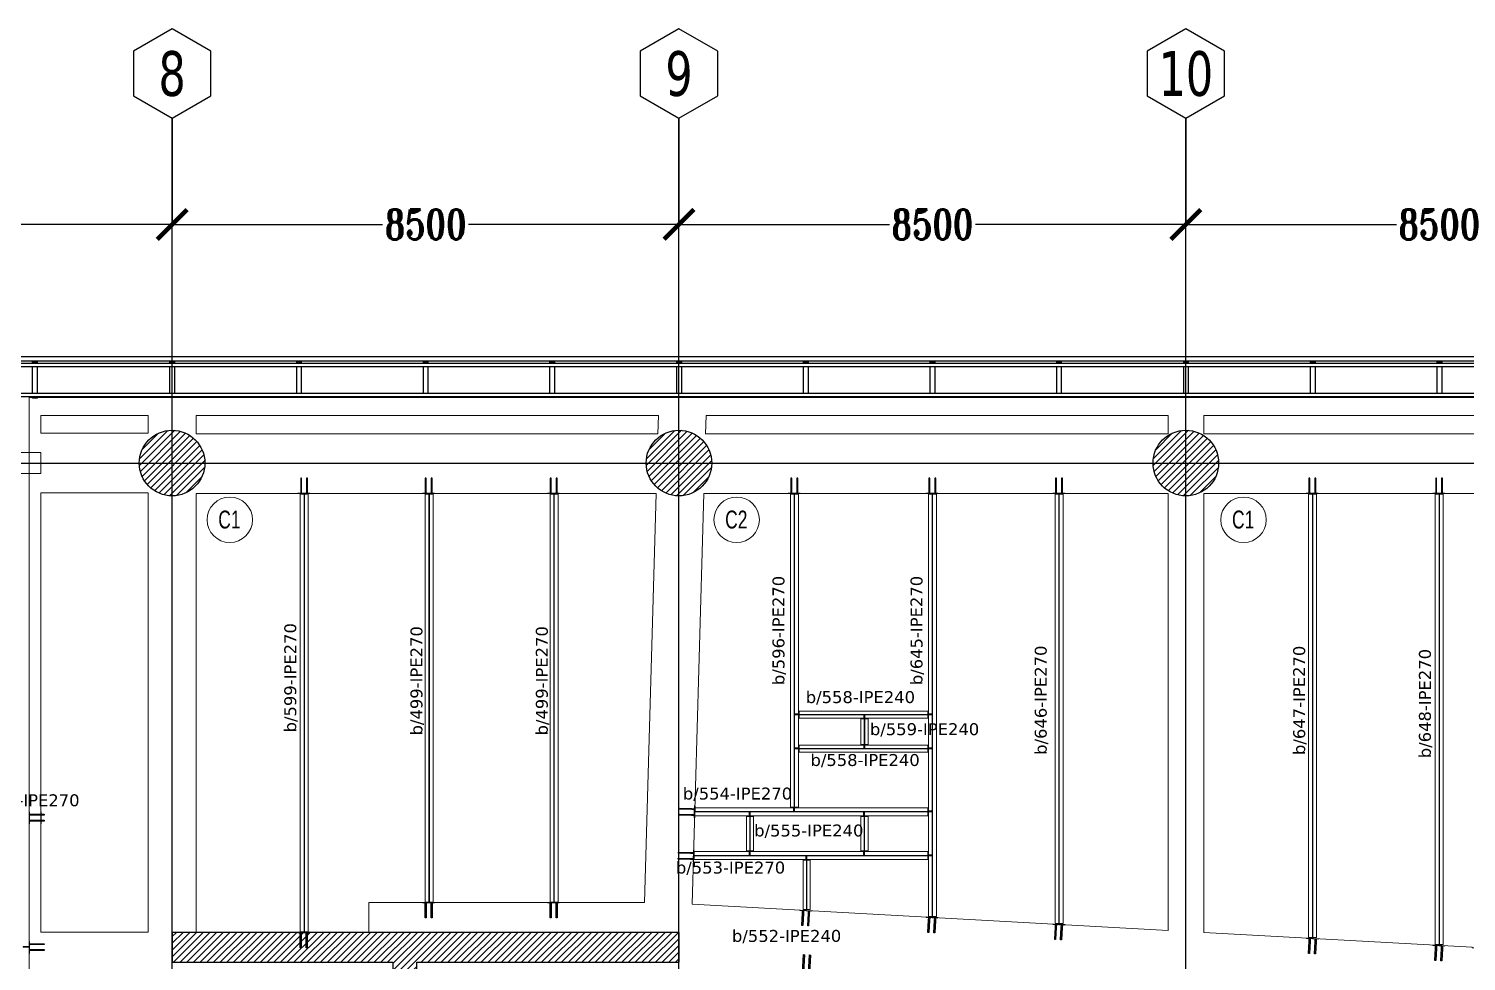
# Model space of a CAD drawing. Header units: millimetres. Extents: x -1874 to 79322, y -21218 to 33736.
# Drawn here: x 10820 to 34926, y 17148 to 32781 of the extents above; entities that cross this region are included whole.
import ezdxf
from ezdxf.enums import TextEntityAlignment as Align

# ---------------------------------------------------------------- set-up
doc = ezdxf.new("R2010")
doc.units = ezdxf.units.MM
doc.header["$LTSCALE"] = 0.9
for name, color, linetype, lineweight in [('0-1', 7, 'Continuous', 5), ('A_ALMA', 8, 'Continuous', 5), ('E_COLUMNAS-4', 1, 'Continuous', 25), ('E_TEXTO', 3, 'Continuous', 9), ('E_VIGAS', 8, 'Continuous', 9), ('E_VIGAS-1', 5, 'Continuous', 25), ('E_VIGAS-2', 10, 'Continuous', 25), ('HCB-PLATINA', 4, 'Continuous', 15), ('HCB-VIGAS', 4, 'Continuous', 15), ('VIGAS_HCB', 4, 'Continuous', 15)]:
    doc.layers.add(name, color=color, linetype=linetype, lineweight=lineweight)
for name, color, linetype in [('COTAS', 8, 'Continuous'), ('HCB-ACH_PANT', 253, 'Continuous'), ('HCB-ANCLAJE', 5, 'Continuous'), ('HCB-EJES', 1, 'Continuous'), ('HCB-ROTULOS', 2, 'Continuous'), ('HCB_PANTALLAS', 6, 'Continuous')]:
    doc.layers.add(name, color=color, linetype=linetype)
doc.styles.add('Arial Narrow', font='', dxfattribs={"width": 0.85, "height": 0.3})
doc.styles.add('ROMANT', font='romant.shx', dxfattribs={"width": 0.8})
doc.styles.add('VERDANA', font='verdana.ttf')
doc.styles.get('Arial Narrow').set_extended_font_data('Arial Narrow')
doc.dimstyles.new('1.125', dxfattribs={"dimscale": 0, "dimtxt": 500, "dimasz": 500, "dimexe": 4, "dimexo": 4, "dimgap": 15, "dimtad": 0, "dimdec": 0, "dimzin": 4, "dimdsep": 46, "dimtxsty": 'ROMANT', "dimblk": 'ARCHTICK', "dimcen": -10, "dimclrd": 256, "dimclrt": 3, "dimadec": 0, "dimazin": 0, "dimtfac": 1, "dimtdec": 0, "dimtix": 1, "dimtmove": 0, "dimatfit": 0, "dimldrblk": 'OBLIQUE', "dimfxl": 0.05, "dimtolj": 1, "dimtzin": 0, "dimarcsym": 0})

# ---------------------------------------------------------------- blocks, each defined once
blk = doc.blocks.new('EST_SFM_VIGA-METALICA-SECCION-C - EST_SFM_VIGA-METALICA-UPN160-1604346-_50_00m_N_E_-NIVEL-13 DOC')
at = {"layer": 'E_VIGAS-1'}
for p, q in [((30.11, 0.018), (-30.277, 0.018)), ((-30.272, -0.047), (30.104, -0.047))]:
    blk.add_line(p, q, dxfattribs=at)
blk = doc.blocks.new('EST_SFM_VIGA-METALICA-SECCION-C - EST_SFM_VIGA-METALICA-UPN100-1526554-_50_00m_N_E_-NIVEL-13 DOC')
at = {"layer": 'E_VIGAS-2'}
for p, q in [((34.942, 0.018), (-34.929, 0.018)), ((-34.929, -0.032), (34.942, -0.032))]:
    blk.add_line(p, q, dxfattribs=at)
blk = doc.blocks.new('EST_SFM_VIGA-METALICA-SECCION-C - EST_SFM_VIGA-METALICA-UPN100-1526616-_50_00m_N_E_-NIVEL-13 DOC')
at = {"layer": 'E_VIGAS-2'}
for p, q in [((34.044, 0.032), (-34.827, 0.032)), ((-34.827, -0.018), (34.044, -0.018))]:
    blk.add_line(p, q, dxfattribs=at)
blk = doc.blocks.new('DCTIB_CNI_EST_MOD-1A-FAC_0001_rvt-1-_50_00m_N_E_-NIVEL-13 DOC')
at = {"layer": 'E_VIGAS-1'}
for p, q in [((-68.003, 167.859), (-67.975, 167.859)), ((-68.003, 167.858), (-68.003, 167.859)), ((-67.921, 167.858), (-68.003, 167.858)), ((-68.003, 167.83), (-68.003, 167.858)), ((-68.003, 167.33), (-68.003, 167.78)), ((-67.965, 167.864), (-67.965, 167.878)), ((-67.965, 167.859), (-67.965, 167.864)), ((-67.96, 167.878), (-67.96, 167.864)), ((-67.96, 167.864), (-67.96, 167.859)), ((-67.949, 167.859), (-67.921, 167.859)), ((-67.921, 167.859), (-67.921, 167.858)), ((-67.921, 167.83), (-67.921, 167.858)), ((-67.921, 167.33), (-67.921, 167.78)), ((-65.703, 167.858), (-65.703, 167.859)), ((-65.703, 167.859), (-65.675, 167.859)), ((-65.621, 167.858), (-65.703, 167.858)), ((-65.703, 167.858), (-65.703, 167.83)), ((-65.703, 167.78), (-65.703, 167.33)), ((-65.665, 167.864), (-65.665, 167.878)), ((-65.665, 167.859), (-65.665, 167.864)), ((-65.66, 167.878), (-65.66, 167.864)), ((-65.66, 167.864), (-65.66, 167.859)), ((-65.649, 167.859), (-65.621, 167.859)), ((-65.621, 167.859), (-65.621, 167.858)), ((-65.621, 167.858), (-65.621, 167.83)), ((-65.621, 167.78), (-65.621, 167.33)), ((-63.578, 167.858), (-63.578, 167.859)), ((-63.578, 167.859), (-63.55, 167.859)), ((-63.496, 167.858), (-63.578, 167.858)), ((-63.578, 167.858), (-63.578, 167.83)), ((-63.578, 167.78), (-63.578, 167.33)), ((-63.54, 167.864), (-63.54, 167.878)), ((-63.54, 167.859), (-63.54, 167.864)), ((-63.535, 167.878), (-63.535, 167.864)), ((-63.535, 167.864), (-63.535, 167.859)), ((-63.524, 167.859), (-63.496, 167.859)), ((-63.496, 167.859), (-63.496, 167.858)), ((-63.496, 167.858), (-63.496, 167.83)), ((-63.496, 167.78), (-63.496, 167.33)), ((-61.453, 167.858), (-61.453, 167.859)), ((-61.453, 167.859), (-61.425, 167.859)), ((-61.371, 167.858), (-61.453, 167.858)), ((-61.453, 167.858), (-61.453, 167.83)), ((-61.453, 167.78), (-61.453, 167.33)), ((-61.415, 167.864), (-61.415, 167.878)), ((-61.415, 167.859), (-61.415, 167.864)), ((-61.41, 167.878), (-61.41, 167.864)), ((-61.41, 167.864), (-61.41, 167.859)), ((-61.399, 167.859), (-61.371, 167.859)), ((-61.371, 167.859), (-61.371, 167.858)), ((-61.371, 167.858), (-61.371, 167.83)), ((-61.371, 167.78), (-61.371, 167.33)), ((-59.328, 167.859), (-59.3, 167.859)), ((-59.328, 167.858), (-59.328, 167.859)), ((-59.246, 167.858), (-59.328, 167.858)), ((-59.328, 167.83), (-59.328, 167.858)), ((-59.328, 167.33), (-59.328, 167.78)), ((-59.29, 167.864), (-59.29, 167.878)), ((-59.29, 167.859), (-59.29, 167.864)), ((-59.285, 167.878), (-59.285, 167.864)), ((-59.285, 167.864), (-59.285, 167.859)), ((-59.274, 167.859), (-59.246, 167.859)), ((-59.246, 167.859), (-59.246, 167.858)), ((-59.246, 167.83), (-59.246, 167.858)), ((-59.246, 167.33), (-59.246, 167.78)), ((-57.203, 167.858), (-57.203, 167.859)), ((-57.203, 167.859), (-57.176, 167.859)), ((-57.121, 167.858), (-57.203, 167.858)), ((-57.203, 167.858), (-57.203, 167.83)), ((-57.203, 167.78), (-57.203, 167.33)), ((-57.165, 167.864), (-57.165, 167.878)), ((-57.165, 167.859), (-57.165, 167.864)), ((-57.16, 167.878), (-57.16, 167.864)), ((-57.16, 167.864), (-57.16, 167.859)), ((-57.149, 167.859), (-57.121, 167.859)), ((-57.121, 167.859), (-57.121, 167.858)), ((-57.121, 167.858), (-57.121, 167.83)), ((-57.121, 167.78), (-57.121, 167.33)), ((-55.078, 167.858), (-55.078, 167.859)), ((-55.078, 167.859), (-55.05, 167.859)), ((-54.996, 167.858), (-55.078, 167.858)), ((-55.078, 167.858), (-55.078, 167.83)), ((-55.078, 167.78), (-55.078, 167.33)), ((-55.04, 167.864), (-55.04, 167.878)), ((-55.04, 167.859), (-55.04, 167.864)), ((-55.035, 167.878), (-55.035, 167.864)), ((-55.035, 167.864), (-55.035, 167.859)), ((-55.024, 167.859), (-54.996, 167.859)), ((-54.996, 167.859), (-54.996, 167.858)), ((-54.996, 167.858), (-54.996, 167.83)), ((-54.996, 167.78), (-54.996, 167.33)), ((-52.953, 167.858), (-52.953, 167.859)), ((-52.953, 167.859), (-52.925, 167.859)), ((-52.871, 167.858), (-52.953, 167.858)), ((-52.953, 167.858), (-52.953, 167.83)), ((-52.953, 167.78), (-52.953, 167.33)), ((-52.915, 167.864), (-52.915, 167.878)), ((-52.915, 167.859), (-52.915, 167.864)), ((-52.91, 167.878), (-52.91, 167.864)), ((-52.91, 167.864), (-52.91, 167.859)), ((-52.899, 167.859), (-52.871, 167.859)), ((-52.871, 167.859), (-52.871, 167.858)), ((-52.871, 167.858), (-52.871, 167.83)), ((-52.871, 167.78), (-52.871, 167.33)), ((-50.828, 167.859), (-50.8, 167.859)), ((-50.828, 167.858), (-50.828, 167.859)), ((-50.746, 167.858), (-50.828, 167.858)), ((-50.828, 167.83), (-50.828, 167.858)), ((-50.828, 167.33), (-50.828, 167.78)), ((-50.79, 167.864), (-50.79, 167.878)), ((-50.79, 167.859), (-50.79, 167.864)), ((-50.785, 167.878), (-50.785, 167.864)), ((-50.785, 167.864), (-50.785, 167.859)), ((-50.774, 167.859), (-50.746, 167.859)), ((-50.746, 167.859), (-50.746, 167.858)), ((-50.746, 167.83), (-50.746, 167.858)), ((-50.746, 167.33), (-50.746, 167.78)), ((-48.703, 167.858), (-48.703, 167.859)), ((-48.703, 167.859), (-48.676, 167.859)), ((-48.621, 167.858), (-48.703, 167.858)), ((-48.703, 167.858), (-48.703, 167.83)), ((-48.703, 167.78), (-48.703, 167.33)), ((-48.665, 167.864), (-48.665, 167.878)), ((-48.665, 167.859), (-48.665, 167.864)), ((-48.66, 167.878), (-48.66, 167.864)), ((-48.66, 167.864), (-48.66, 167.859)), ((-48.649, 167.859), (-48.621, 167.859)), ((-48.621, 167.859), (-48.621, 167.858)), ((-48.621, 167.858), (-48.621, 167.83)), ((-48.621, 167.78), (-48.621, 167.33)), ((-46.578, 167.858), (-46.578, 167.859)), ((-46.578, 167.859), (-46.55, 167.859)), ((-46.496, 167.858), (-46.578, 167.858)), ((-46.578, 167.858), (-46.578, 167.83)), ((-46.578, 167.78), (-46.578, 167.33)), ((-46.54, 167.864), (-46.54, 167.878)), ((-46.54, 167.859), (-46.54, 167.864)), ((-46.535, 167.878), (-46.535, 167.864)), ((-46.535, 167.864), (-46.535, 167.859)), ((-46.524, 167.859), (-46.496, 167.859)), ((-46.496, 167.859), (-46.496, 167.858)), ((-46.496, 167.858), (-46.496, 167.83)), ((-46.496, 167.78), (-46.496, 167.33)), ((-44.453, 167.858), (-44.453, 167.859)), ((-44.453, 167.859), (-44.425, 167.859)), ((-44.371, 167.858), (-44.453, 167.858)), ((-44.453, 167.858), (-44.453, 167.83)), ((-44.453, 167.78), (-44.453, 167.33)), ((-44.415, 167.864), (-44.415, 167.878)), ((-44.415, 167.859), (-44.415, 167.864)), ((-44.41, 167.878), (-44.41, 167.864)), ((-44.41, 167.864), (-44.41, 167.859)), ((-44.399, 167.859), (-44.371, 167.859)), ((-44.371, 167.859), (-44.371, 167.858)), ((-44.371, 167.858), (-44.371, 167.83)), ((-44.371, 167.78), (-44.371, 167.33)), ((-68.003, 167.252), (-68.003, 167.28)), ((-67.921, 167.252), (-68.003, 167.252)), ((-67.921, 167.252), (-67.921, 167.28)), ((-65.703, 167.28), (-65.703, 167.263)), ((-65.621, 167.263), (-65.703, 167.263)), ((-65.621, 167.28), (-65.621, 167.263)), ((-63.578, 167.28), (-63.578, 167.263)), ((-63.496, 167.263), (-63.578, 167.263)), ((-63.496, 167.28), (-63.496, 167.263)), ((-61.453, 167.28), (-61.453, 167.263)), ((-61.371, 167.263), (-61.453, 167.263)), ((-61.371, 167.28), (-61.371, 167.263)), ((-59.328, 167.263), (-59.328, 167.28)), ((-59.246, 167.263), (-59.328, 167.263)), ((-59.246, 167.263), (-59.246, 167.28)), ((-57.203, 167.28), (-57.203, 167.263)), ((-57.121, 167.263), (-57.203, 167.263)), ((-57.121, 167.28), (-57.121, 167.263)), ((-55.078, 167.28), (-55.078, 167.263)), ((-54.996, 167.263), (-55.078, 167.263)), ((-54.996, 167.28), (-54.996, 167.263)), ((-52.953, 167.28), (-52.953, 167.26)), ((-52.871, 167.26), (-52.953, 167.26)), ((-52.871, 167.28), (-52.871, 167.26)), ((-50.828, 167.263), (-50.828, 167.28)), ((-50.746, 167.263), (-50.828, 167.263)), ((-50.746, 167.263), (-50.746, 167.28)), ((-48.703, 167.28), (-48.703, 167.263)), ((-48.621, 167.263), (-48.703, 167.263)), ((-48.621, 167.28), (-48.621, 167.263)), ((-46.578, 167.28), (-46.578, 167.263)), ((-46.496, 167.263), (-46.578, 167.263)), ((-46.496, 167.28), (-46.496, 167.263)), ((-44.453, 167.28), (-44.453, 167.263)), ((-44.371, 167.263), (-44.453, 167.263)), ((-44.371, 167.28), (-44.371, 167.263))]:
    blk.add_line(p, q, dxfattribs=at)
for points, knots in [([(-67.965, 167.864), (-67.965, 167.863), (-67.965, 167.862), (-67.967, 167.86), (-67.968, 167.86), (-67.97, 167.859), (-67.971, 167.859), (-67.972, 167.859), (-67.974, 167.859), (-67.975, 167.859)], [0, 0, 0, 0, 0.285714, 0.428571, 0.571429, 0.678571, 0.732143, 0.785714, 1, 1, 1, 1]), ([(-67.975, 167.859), (-67.974, 167.859), (-67.973, 167.859), (-67.97, 167.859), (-67.968, 167.86), (-67.966, 167.86), (-67.965, 167.862), (-67.965, 167.863), (-67.965, 167.864)], [0, 0, 0, 0, 0.142857, 0.285714, 0.428571, 0.571429, 0.785714, 1, 1, 1, 1]), ([(-67.96, 167.864), (-67.96, 167.863), (-67.959, 167.862), (-67.958, 167.86), (-67.956, 167.86), (-67.955, 167.859), (-67.954, 167.859), (-67.952, 167.859), (-67.95, 167.859), (-67.949, 167.859)], [0, 0, 0, 0, 0.285714, 0.428571, 0.571429, 0.678571, 0.732143, 0.785714, 1, 1, 1, 1]), ([(-67.949, 167.859), (-67.95, 167.859), (-67.951, 167.859), (-67.954, 167.859), (-67.956, 167.86), (-67.958, 167.86), (-67.959, 167.862), (-67.96, 167.863), (-67.96, 167.864)], [0, 0, 0, 0, 0.142857, 0.285714, 0.428571, 0.571429, 0.785714, 1, 1, 1, 1]), ([(-65.675, 167.859), (-65.674, 167.859), (-65.673, 167.859), (-65.67, 167.859), (-65.668, 167.86), (-65.666, 167.86), (-65.665, 167.862), (-65.665, 167.863), (-65.665, 167.864)], [0, 0, 0, 0, 0.142857, 0.285714, 0.428571, 0.571429, 0.785714, 1, 1, 1, 1]), ([(-65.665, 167.864), (-65.665, 167.863), (-65.665, 167.862), (-65.667, 167.86), (-65.668, 167.86), (-65.67, 167.859), (-65.671, 167.859), (-65.672, 167.859), (-65.674, 167.859), (-65.675, 167.859)], [0, 0, 0, 0, 0.285714, 0.428571, 0.571429, 0.678571, 0.732143, 0.785714, 1, 1, 1, 1]), ([(-65.649, 167.859), (-65.65, 167.859), (-65.651, 167.859), (-65.654, 167.859), (-65.656, 167.86), (-65.658, 167.86), (-65.659, 167.862), (-65.66, 167.863), (-65.66, 167.864)], [0, 0, 0, 0, 0.142857, 0.285714, 0.428571, 0.571429, 0.785714, 1, 1, 1, 1]), ([(-65.66, 167.864), (-65.66, 167.863), (-65.659, 167.862), (-65.658, 167.86), (-65.656, 167.86), (-65.655, 167.859), (-65.654, 167.859), (-65.652, 167.859), (-65.65, 167.859), (-65.649, 167.859)], [0, 0, 0, 0, 0.285714, 0.428571, 0.571429, 0.678571, 0.732143, 0.785714, 1, 1, 1, 1]), ([(-63.55, 167.859), (-63.549, 167.859), (-63.548, 167.859), (-63.545, 167.859), (-63.543, 167.86), (-63.541, 167.86), (-63.54, 167.862), (-63.54, 167.863), (-63.54, 167.864)], [0, 0, 0, 0, 0.142857, 0.285714, 0.428571, 0.571429, 0.785714, 1, 1, 1, 1]), ([(-63.54, 167.864), (-63.54, 167.863), (-63.54, 167.862), (-63.542, 167.86), (-63.543, 167.86), (-63.545, 167.859), (-63.546, 167.859), (-63.547, 167.859), (-63.549, 167.859), (-63.55, 167.859)], [0, 0, 0, 0, 0.285714, 0.428571, 0.571429, 0.678571, 0.732143, 0.785714, 1, 1, 1, 1]), ([(-63.524, 167.859), (-63.525, 167.859), (-63.526, 167.859), (-63.529, 167.859), (-63.531, 167.86), (-63.533, 167.86), (-63.534, 167.862), (-63.535, 167.863), (-63.535, 167.864)], [0, 0, 0, 0, 0.142857, 0.285714, 0.428571, 0.571429, 0.785714, 1, 1, 1, 1]), ([(-63.535, 167.864), (-63.535, 167.863), (-63.534, 167.862), (-63.533, 167.86), (-63.531, 167.86), (-63.53, 167.859), (-63.529, 167.859), (-63.527, 167.859), (-63.525, 167.859), (-63.524, 167.859)], [0, 0, 0, 0, 0.285714, 0.428571, 0.571429, 0.678571, 0.732143, 0.785714, 1, 1, 1, 1]), ([(-61.425, 167.859), (-61.424, 167.859), (-61.423, 167.859), (-61.42, 167.859), (-61.418, 167.86), (-61.416, 167.86), (-61.415, 167.862), (-61.415, 167.863), (-61.415, 167.864)], [0, 0, 0, 0, 0.142857, 0.285714, 0.428571, 0.571429, 0.785714, 1, 1, 1, 1]), ([(-61.415, 167.864), (-61.415, 167.863), (-61.415, 167.862), (-61.417, 167.86), (-61.418, 167.86), (-61.42, 167.859), (-61.421, 167.859), (-61.422, 167.859), (-61.424, 167.859), (-61.425, 167.859)], [0, 0, 0, 0, 0.285714, 0.428571, 0.571429, 0.678571, 0.732143, 0.785714, 1, 1, 1, 1]), ([(-61.399, 167.859), (-61.4, 167.859), (-61.401, 167.859), (-61.404, 167.859), (-61.406, 167.86), (-61.408, 167.86), (-61.409, 167.862), (-61.41, 167.863), (-61.41, 167.864)], [0, 0, 0, 0, 0.142857, 0.285714, 0.428571, 0.571429, 0.785714, 1, 1, 1, 1]), ([(-61.41, 167.864), (-61.41, 167.863), (-61.409, 167.862), (-61.408, 167.86), (-61.406, 167.86), (-61.405, 167.859), (-61.404, 167.859), (-61.402, 167.859), (-61.4, 167.859), (-61.399, 167.859)], [0, 0, 0, 0, 0.285714, 0.428571, 0.571429, 0.678571, 0.732143, 0.785714, 1, 1, 1, 1]), ([(-59.29, 167.864), (-59.29, 167.863), (-59.29, 167.862), (-59.292, 167.86), (-59.293, 167.86), (-59.295, 167.859), (-59.296, 167.859), (-59.297, 167.859), (-59.299, 167.859), (-59.3, 167.859)], [0, 0, 0, 0, 0.285714, 0.428571, 0.571429, 0.678571, 0.732143, 0.785714, 1, 1, 1, 1]), ([(-59.3, 167.859), (-59.299, 167.859), (-59.298, 167.859), (-59.295, 167.859), (-59.293, 167.86), (-59.291, 167.86), (-59.29, 167.862), (-59.29, 167.863), (-59.29, 167.864)], [0, 0, 0, 0, 0.142857, 0.285714, 0.428571, 0.571429, 0.785714, 1, 1, 1, 1]), ([(-59.285, 167.864), (-59.285, 167.863), (-59.284, 167.862), (-59.283, 167.86), (-59.281, 167.86), (-59.28, 167.859), (-59.279, 167.859), (-59.277, 167.859), (-59.275, 167.859), (-59.274, 167.859)], [0, 0, 0, 0, 0.285714, 0.428571, 0.571429, 0.678571, 0.732143, 0.785714, 1, 1, 1, 1]), ([(-59.274, 167.859), (-59.275, 167.859), (-59.276, 167.859), (-59.279, 167.859), (-59.281, 167.86), (-59.283, 167.86), (-59.284, 167.862), (-59.285, 167.863), (-59.285, 167.864)], [0, 0, 0, 0, 0.142857, 0.285714, 0.428571, 0.571429, 0.785714, 1, 1, 1, 1]), ([(-57.176, 167.859), (-57.175, 167.859), (-57.173, 167.859), (-57.171, 167.859), (-57.168, 167.86), (-57.167, 167.86), (-57.165, 167.862), (-57.165, 167.863), (-57.165, 167.864)], [0, 0, 0, 0, 0.142857, 0.285714, 0.428571, 0.571429, 0.785714, 1, 1, 1, 1]), ([(-57.165, 167.864), (-57.165, 167.863), (-57.165, 167.862), (-57.167, 167.86), (-57.168, 167.86), (-57.17, 167.859), (-57.171, 167.859), (-57.173, 167.859), (-57.174, 167.859), (-57.176, 167.859)], [0, 0, 0, 0, 0.285714, 0.428571, 0.571429, 0.678571, 0.732143, 0.785714, 1, 1, 1, 1]), ([(-57.149, 167.859), (-57.15, 167.859), (-57.152, 167.859), (-57.154, 167.859), (-57.156, 167.86), (-57.158, 167.86), (-57.16, 167.862), (-57.16, 167.863), (-57.16, 167.864)], [0, 0, 0, 0, 0.142857, 0.285714, 0.428571, 0.571429, 0.785714, 1, 1, 1, 1]), ([(-57.16, 167.864), (-57.16, 167.863), (-57.159, 167.862), (-57.158, 167.86), (-57.156, 167.86), (-57.155, 167.859), (-57.154, 167.859), (-57.152, 167.859), (-57.15, 167.859), (-57.149, 167.859)], [0, 0, 0, 0, 0.285714, 0.428571, 0.571429, 0.678571, 0.732143, 0.785714, 1, 1, 1, 1]), ([(-55.05, 167.859), (-55.049, 167.859), (-55.048, 167.859), (-55.045, 167.859), (-55.043, 167.86), (-55.041, 167.86), (-55.04, 167.862), (-55.04, 167.863), (-55.04, 167.864)], [0, 0, 0, 0, 0.142857, 0.285714, 0.428571, 0.571429, 0.785714, 1, 1, 1, 1]), ([(-55.04, 167.864), (-55.04, 167.863), (-55.04, 167.862), (-55.042, 167.86), (-55.043, 167.86), (-55.045, 167.859), (-55.046, 167.859), (-55.047, 167.859), (-55.049, 167.859), (-55.05, 167.859)], [0, 0, 0, 0, 0.285714, 0.428571, 0.571429, 0.678571, 0.732143, 0.785714, 1, 1, 1, 1]), ([(-55.024, 167.859), (-55.025, 167.859), (-55.026, 167.859), (-55.029, 167.859), (-55.031, 167.86), (-55.033, 167.86), (-55.034, 167.862), (-55.035, 167.863), (-55.035, 167.864)], [0, 0, 0, 0, 0.142857, 0.285714, 0.428571, 0.571429, 0.785714, 1, 1, 1, 1]), ([(-55.035, 167.864), (-55.035, 167.863), (-55.034, 167.862), (-55.033, 167.86), (-55.031, 167.86), (-55.03, 167.859), (-55.029, 167.859), (-55.027, 167.859), (-55.025, 167.859), (-55.024, 167.859)], [0, 0, 0, 0, 0.285714, 0.428571, 0.571429, 0.678571, 0.732143, 0.785714, 1, 1, 1, 1]), ([(-52.925, 167.859), (-52.924, 167.859), (-52.923, 167.859), (-52.92, 167.859), (-52.918, 167.86), (-52.916, 167.86), (-52.915, 167.862), (-52.915, 167.863), (-52.915, 167.864)], [0, 0, 0, 0, 0.142857, 0.285714, 0.428571, 0.571429, 0.785714, 1, 1, 1, 1]), ([(-52.915, 167.864), (-52.915, 167.863), (-52.915, 167.862), (-52.917, 167.86), (-52.918, 167.86), (-52.92, 167.859), (-52.921, 167.859), (-52.922, 167.859), (-52.924, 167.859), (-52.925, 167.859)], [0, 0, 0, 0, 0.285714, 0.428571, 0.571429, 0.678571, 0.732143, 0.785714, 1, 1, 1, 1]), ([(-52.899, 167.859), (-52.9, 167.859), (-52.901, 167.859), (-52.904, 167.859), (-52.906, 167.86), (-52.908, 167.86), (-52.909, 167.862), (-52.91, 167.863), (-52.91, 167.864)], [0, 0, 0, 0, 0.142857, 0.285714, 0.428571, 0.571429, 0.785714, 1, 1, 1, 1]), ([(-52.91, 167.864), (-52.91, 167.863), (-52.909, 167.862), (-52.908, 167.86), (-52.906, 167.86), (-52.905, 167.859), (-52.904, 167.859), (-52.902, 167.859), (-52.9, 167.859), (-52.899, 167.859)], [0, 0, 0, 0, 0.285714, 0.428571, 0.571429, 0.678571, 0.732143, 0.785714, 1, 1, 1, 1]), ([(-50.79, 167.864), (-50.79, 167.863), (-50.79, 167.862), (-50.792, 167.86), (-50.793, 167.86), (-50.795, 167.859), (-50.796, 167.859), (-50.797, 167.859), (-50.799, 167.859), (-50.8, 167.859)], [0, 0, 0, 0, 0.285714, 0.428571, 0.571429, 0.678571, 0.732143, 0.785714, 1, 1, 1, 1]), ([(-50.8, 167.859), (-50.799, 167.859), (-50.798, 167.859), (-50.795, 167.859), (-50.793, 167.86), (-50.791, 167.86), (-50.79, 167.862), (-50.79, 167.863), (-50.79, 167.864)], [0, 0, 0, 0, 0.142857, 0.285714, 0.428571, 0.571429, 0.785714, 1, 1, 1, 1]), ([(-50.785, 167.864), (-50.785, 167.863), (-50.784, 167.862), (-50.783, 167.86), (-50.781, 167.86), (-50.78, 167.859), (-50.779, 167.859), (-50.777, 167.859), (-50.775, 167.859), (-50.774, 167.859)], [0, 0, 0, 0, 0.285714, 0.428571, 0.571429, 0.678571, 0.732143, 0.785714, 1, 1, 1, 1]), ([(-50.774, 167.859), (-50.775, 167.859), (-50.776, 167.859), (-50.779, 167.859), (-50.781, 167.86), (-50.783, 167.86), (-50.784, 167.862), (-50.785, 167.863), (-50.785, 167.864)], [0, 0, 0, 0, 0.142857, 0.285714, 0.428571, 0.571429, 0.785714, 1, 1, 1, 1]), ([(-48.665, 167.864), (-48.665, 167.863), (-48.665, 167.862), (-48.667, 167.86), (-48.668, 167.86), (-48.67, 167.859), (-48.671, 167.859), (-48.673, 167.859), (-48.674, 167.859), (-48.676, 167.859)], [0, 0, 0, 0, 0.285714, 0.428571, 0.571429, 0.678571, 0.732143, 0.785714, 1, 1, 1, 1]), ([(-48.669, 167.86), (-48.668, 167.86), (-48.667, 167.86), (-48.665, 167.862), (-48.665, 167.863), (-48.665, 167.864)], [0.4285714, 0.4285714, 0.4285714, 0.4285714, 0.5714286, 0.7857143, 1, 1, 1, 1]), ([(-48.649, 167.859), (-48.65, 167.859), (-48.652, 167.859), (-48.654, 167.859), (-48.656, 167.86), (-48.658, 167.86), (-48.66, 167.862), (-48.66, 167.863), (-48.66, 167.864)], [0, 0, 0, 0, 0.142857, 0.285714, 0.428571, 0.571429, 0.785714, 1, 1, 1, 1]), ([(-48.66, 167.864), (-48.66, 167.863), (-48.659, 167.862), (-48.658, 167.86), (-48.656, 167.86), (-48.655, 167.859), (-48.654, 167.859), (-48.652, 167.859), (-48.65, 167.859), (-48.649, 167.859)], [0, 0, 0, 0, 0.285714, 0.428571, 0.571429, 0.678571, 0.732143, 0.785714, 1, 1, 1, 1]), ([(-46.55, 167.859), (-46.549, 167.859), (-46.548, 167.859), (-46.545, 167.859), (-46.543, 167.86), (-46.541, 167.86), (-46.54, 167.862), (-46.54, 167.863), (-46.54, 167.864)], [0, 0, 0, 0, 0.142857, 0.285714, 0.428571, 0.571429, 0.785714, 1, 1, 1, 1]), ([(-46.54, 167.864), (-46.54, 167.863), (-46.54, 167.862), (-46.542, 167.86), (-46.543, 167.86), (-46.545, 167.859), (-46.546, 167.859), (-46.547, 167.859), (-46.549, 167.859), (-46.55, 167.859)], [0, 0, 0, 0, 0.285714, 0.428571, 0.571429, 0.678571, 0.732143, 0.785714, 1, 1, 1, 1]), ([(-46.524, 167.859), (-46.525, 167.859), (-46.526, 167.859), (-46.529, 167.859), (-46.531, 167.86), (-46.533, 167.86), (-46.534, 167.862), (-46.535, 167.863), (-46.535, 167.864)], [0, 0, 0, 0, 0.142857, 0.285714, 0.428571, 0.571429, 0.785714, 1, 1, 1, 1]), ([(-46.535, 167.864), (-46.535, 167.863), (-46.534, 167.862), (-46.533, 167.86), (-46.531, 167.86), (-46.53, 167.859), (-46.529, 167.859), (-46.527, 167.859), (-46.525, 167.859), (-46.524, 167.859)], [0, 0, 0, 0, 0.285714, 0.428571, 0.571429, 0.678571, 0.732143, 0.785714, 1, 1, 1, 1]), ([(-44.425, 167.859), (-44.424, 167.859), (-44.423, 167.859), (-44.42, 167.859), (-44.418, 167.86), (-44.416, 167.86), (-44.415, 167.862), (-44.415, 167.863), (-44.415, 167.864)], [0, 0, 0, 0, 0.142857, 0.285714, 0.428571, 0.571429, 0.785714, 1, 1, 1, 1]), ([(-44.415, 167.864), (-44.415, 167.863), (-44.415, 167.862), (-44.417, 167.86), (-44.418, 167.86), (-44.42, 167.859), (-44.421, 167.859), (-44.422, 167.859), (-44.424, 167.859), (-44.425, 167.859)], [0, 0, 0, 0, 0.285714, 0.428571, 0.571429, 0.678571, 0.732143, 0.785714, 1, 1, 1, 1]), ([(-44.399, 167.859), (-44.4, 167.859), (-44.401, 167.859), (-44.404, 167.859), (-44.406, 167.86), (-44.408, 167.86), (-44.409, 167.862), (-44.41, 167.863), (-44.41, 167.864)], [0, 0, 0, 0, 0.142857, 0.285714, 0.428571, 0.571429, 0.785714, 1, 1, 1, 1]), ([(-44.41, 167.864), (-44.41, 167.863), (-44.409, 167.862), (-44.408, 167.86), (-44.406, 167.86), (-44.405, 167.859), (-44.404, 167.859), (-44.402, 167.859), (-44.4, 167.859), (-44.399, 167.859)], [0, 0, 0, 0, 0.285714, 0.428571, 0.571429, 0.678571, 0.732143, 0.785714, 1, 1, 1, 1])]:
    blk.add_open_spline(points, degree=3, knots=knots, dxfattribs=at)
blk.add_open_spline([(-48.676, 167.859), (-48.675, 167.859), (-48.673, 167.859), (-48.671, 167.859), (-48.669, 167.859), (-48.669, 167.86)], degree=3, dxfattribs=at)
for name, p in [('EST_SFM_VIGA-METALICA-SECCION-C - EST_SFM_VIGA-METALICA-UPN160-1604346-_50_00m_N_E_-NIVEL-13 DOC', (-40.081, 167.925)), ('EST_SFM_VIGA-METALICA-SECCION-C - EST_SFM_VIGA-METALICA-UPN100-1526554-_50_00m_N_E_-NIVEL-13 DOC', (-40.169, 167.812)), ('EST_SFM_VIGA-METALICA-SECCION-C - EST_SFM_VIGA-METALICA-UPN100-1526616-_50_00m_N_E_-NIVEL-13 DOC', (-39.77, 167.298))]:
    blk.add_blockref(name, p, dxfattribs=at)
blk = doc.blocks.new('CNI_TAG COLUMNAS CONCRETO MARCA - CNI_COLUMNA CONCRETO-582370-_50_00m_N_E_-NIVEL-13 DOC')
at = {"layer": 'E_TEXTO'}
for start, end in [(360, 180), (180, 360)]:
    blk.add_arc((0.00026, -0.00015), 0.00254, start, end, dxfattribs=at)
blk = doc.blocks.new('_ArchTick')
at = {"color": 0, "linetype": 'ByBlock', "const_width": 0.15}
blk.add_lwpolyline([(-0.5, -0.5), (0.5, 0.5)], dxfattribs=at)
blk = doc.blocks.new('*D42')
at = {"layer": 'COTAS', "color": 0, "lineweight": -2, "transparency": 16777216}
for p, q in [((4724, 31277), (4724, 29496)), ((13224, 31277), (13224, 29496))]:
    blk.add_line(p, q, dxfattribs=at)
at = {"layer": 'COTAS', "lineweight": -2, "transparency": 16777216}
for p, q in [((4724, 29500), (8254, 29500)), ((13224, 29500), (9694, 29500))]:
    blk.add_line(p, q, dxfattribs=at)
at = {"layer": 'Defpoints', "color": 0, "transparency": 16777216}
for p in [(4724, 31281), (13224, 31281), (4724, 29500)]:
    blk.add_point(p, dxfattribs=at)
at = {"layer": 'COTAS', "lineweight": -2, "transparency": 16777216, "xscale": 500, "yscale": 500, "zscale": 500, "rotation": 180}
blk.add_blockref('_ArchTick', (4724, 29500), dxfattribs=at)
at = {"layer": 'COTAS', "lineweight": -2, "transparency": 16777216, "xscale": 500, "yscale": 500, "zscale": 500}
blk.add_blockref('_ArchTick', (13224, 29500), dxfattribs=at)
at = {"layer": 'COTAS', "color": 3, "transparency": 16777216, "insert": (8974, 29500), "char_height": 500, "attachment_point": 5, "style": 'ROMANT'}
blk.add_mtext('\\A1;8500', dxfattribs=at)
blk = doc.blocks.new('_Oblique')
at = {"color": 0, "linetype": 'ByBlock', "lineweight": -2}
blk.add_line((-0.5, -0.5), (0.5, 0.5), dxfattribs=at)
blk = doc.blocks.new('*D43')
at = {"layer": 'COTAS', "color": 0, "lineweight": -2, "transparency": 16777216}
for p, q in [((13224, 31277), (13224, 29496)), ((21724, 31277), (21724, 29496))]:
    blk.add_line(p, q, dxfattribs=at)
at = {"layer": 'COTAS', "lineweight": -2, "transparency": 16777216}
for p, q in [((13224, 29500), (16754, 29500)), ((21724, 29500), (18194, 29500))]:
    blk.add_line(p, q, dxfattribs=at)
at = {"layer": 'Defpoints', "color": 0, "transparency": 16777216}
for p in [(13224, 31281), (21724, 31281), (13224, 29500)]:
    blk.add_point(p, dxfattribs=at)
at = {"layer": 'COTAS', "lineweight": -2, "transparency": 16777216, "xscale": 500, "yscale": 500, "zscale": 500, "rotation": 180}
blk.add_blockref('_ArchTick', (13224, 29500), dxfattribs=at)
at = {"layer": 'COTAS', "lineweight": -2, "transparency": 16777216, "xscale": 500, "yscale": 500, "zscale": 500}
blk.add_blockref('_ArchTick', (21724, 29500), dxfattribs=at)
at = {"layer": 'COTAS', "color": 3, "transparency": 16777216, "insert": (17474, 29500), "char_height": 500, "attachment_point": 5, "style": 'ROMANT'}
blk.add_mtext('\\A1;8500', dxfattribs=at)
blk = doc.blocks.new('*D44')
at = {"layer": 'COTAS', "color": 0, "lineweight": -2, "transparency": 16777216}
for p, q in [((21724, 31277), (21724, 29496)), ((30224, 31277), (30224, 29496))]:
    blk.add_line(p, q, dxfattribs=at)
at = {"layer": 'COTAS', "lineweight": -2, "transparency": 16777216}
for p, q in [((21724, 29500), (25254, 29500)), ((30224, 29500), (26694, 29500))]:
    blk.add_line(p, q, dxfattribs=at)
at = {"layer": 'Defpoints', "color": 0, "transparency": 16777216}
for p in [(21724, 31281), (30224, 31281), (21724, 29500)]:
    blk.add_point(p, dxfattribs=at)
at = {"layer": 'COTAS', "lineweight": -2, "transparency": 16777216, "xscale": 500, "yscale": 500, "zscale": 500, "rotation": 180}
blk.add_blockref('_ArchTick', (21724, 29500), dxfattribs=at)
at = {"layer": 'COTAS', "lineweight": -2, "transparency": 16777216, "xscale": 500, "yscale": 500, "zscale": 500}
blk.add_blockref('_ArchTick', (30224, 29500), dxfattribs=at)
at = {"layer": 'COTAS', "color": 3, "transparency": 16777216, "insert": (25974, 29500), "char_height": 500, "attachment_point": 5, "style": 'ROMANT'}
blk.add_mtext('\\A1;8500', dxfattribs=at)
blk = doc.blocks.new('*D45')
at = {"layer": 'COTAS', "color": 0, "lineweight": -2, "transparency": 16777216}
for p, q in [((30224, 31277), (30224, 29496)), ((38724, 31277), (38724, 29496))]:
    blk.add_line(p, q, dxfattribs=at)
at = {"layer": 'COTAS', "lineweight": -2, "transparency": 16777216}
for p, q in [((30224, 29500), (33754, 29500)), ((38724, 29500), (35194, 29500))]:
    blk.add_line(p, q, dxfattribs=at)
at = {"layer": 'Defpoints', "color": 0, "transparency": 16777216}
for p in [(30224, 31281), (38724, 31281), (30224, 29500)]:
    blk.add_point(p, dxfattribs=at)
at = {"layer": 'COTAS', "lineweight": -2, "transparency": 16777216, "xscale": 500, "yscale": 500, "zscale": 500, "rotation": 180}
blk.add_blockref('_ArchTick', (30224, 29500), dxfattribs=at)
at = {"layer": 'COTAS', "lineweight": -2, "transparency": 16777216, "xscale": 500, "yscale": 500, "zscale": 500}
blk.add_blockref('_ArchTick', (38724, 29500), dxfattribs=at)
at = {"layer": 'COTAS', "color": 3, "transparency": 16777216, "insert": (34474, 29500), "char_height": 500, "attachment_point": 5, "style": 'ROMANT'}
blk.add_mtext('\\A1;8500', dxfattribs=at)
blk = doc.blocks.new('CX-CONC')
at = {"layer": 'HCB-ANCLAJE'}
for points in [[(-50, -8), (-46, -6), (-42, -8), (-40, -8), (-38, -14), (-38, -52), (-38, -256), (-54, -256), (-54, -52), (-54, -14), (-52, -8)], [(50, -8), (54, -6), (58, -8), (60, -8), (62, -14), (62, -52), (62, -256), (46, -256), (46, -52), (46, -14), (48, -8)]]:
    blk.add_lwpolyline(points, close=True, dxfattribs=at)
at = {"layer": 'HCB-PLATINA'}
blk.add_lwpolyline([(-100, -6), (100, -6), (100, 0), (-100, 0)], close=True, dxfattribs=at)

msp = doc.modelspace()

# ---------------------------------------------------------------- hatches: boundary and pattern name
at = {"layer": 'HCB-ACH_PANT'}
h = msp.add_hatch(dxfattribs=at)
h.set_pattern_fill('ANSI31', color=256, scale=25)
h.set_pattern_definition([(45, (577.61, -5e-10), (-56.1266, 56.1266), [])])
edge = h.paths.add_edge_path()
edge.add_arc((13223.8, 25500), 550, 0, 360)
h = msp.add_hatch(dxfattribs=at)
h.set_pattern_fill('ANSI31', color=256, scale=25)
h.set_pattern_definition([(45, (9077.61, -5e-10), (-56.1266, 56.1266), [])])
edge = h.paths.add_edge_path()
edge.add_arc((21723.8, 25500), 550, 0, 360)
h = msp.add_hatch(dxfattribs=at)
h.set_pattern_fill('ANSI31', color=256, scale=25)
h.set_pattern_definition([(45, (17577.61, -5e-10), (-56.1266, 56.1266), [])])
edge = h.paths.add_edge_path()
edge.add_arc((30223.8, 25500), 550, 0, 360)
h = msp.add_hatch(dxfattribs=at)
h.set_pattern_fill('ANSI31', color=256, scale=25)
h.set_pattern_definition([(45, (-16452.7, -55448.78), (-56.1266, 56.1266), [])])
h.paths.add_polyline_path([(13226.9, 8370.1), (13226.9, 7870.1), (21726.9, 7870.1), (21726.9, 8370.1), (17326.9, 8370.1), (17326.9, 17130.1), (21726.9, 17130.1), (21726.9, 17630.1), (13226.9, 17630.1), (13226.9, 17130.1), (16926.9, 17130.1), (16926.9, 8370.1)])

# ---------------------------------------------------------------- linework, layer by layer
at = {"layer": 'A_ALMA'}
for p, q in [((15437.1, 17650.2), (15437.1, 24980)), ((15443.7, 17650.2), (15443.7, 24980)), ((17531.5, 18150.2), (17531.5, 24980)), ((17538.1, 18140.1), (17538.1, 24980)), ((19626, 18150.2), (19626, 24980)), ((19632.6, 18140.1), (19632.6, 24990)), ((23656.6, 19730.8), (23656.6, 24980)), ((23663.2, 19730.8), (23663.2, 24980.1)), ((25970.5, 17892.6), (25970.5, 24980)), ((25977.1, 17896.9), (25977.1, 24980)), ((28095.5, 17775.9), (28095.5, 24980)), ((28102.1, 17779.3), (28102.1, 24980)), ((32345.5, 17540.4), (32345.5, 24980)), ((32352.1, 17544.5), (32352.1, 24980)), ((34470.5, 17426.5), (34470.5, 24980)), ((34477.1, 17426.5), (34477.1, 24980)), ((23737.4, 21283.3), (25897.3, 21283.3)), ((23737.4, 21277.1), (25897.3, 21277.1)), ((24831.8, 20780.2), (24831.8, 21210.2)), ((24838, 20780.2), (24838, 21210.2)), ((23737.4, 20713.3), (25897.3, 20713.3)), ((23737.4, 20707.1), (25897.3, 20707.1)), ((21999.9, 19656.6), (25897.3, 19656.6)), ((21999.9, 19650), (25897.3, 19650)), ((22910.8, 18995.9), (22910.8, 19576.1)), ((22917, 18995.9), (22917, 19576.1)), ((24830.9, 18995.9), (24830.9, 19576.1)), ((24837.1, 18995.9), (24837.1, 19576.1)), ((21979.1, 18915), (25897.3, 18915)), ((21980.9, 18921.6), (25897.3, 18921.6)), ((23860.8, 18016.4), (23860.8, 18840.9)), ((23867, 18013.7), (23867, 18840.9))]:
    msp.add_line(p, q, dxfattribs=at)
at = {"layer": 'E_COLUMNAS-4', "color": 6}
for centre in [(13223.8, 25500), (21723.8, 25500), (30223.8, 25500)]:
    msp.add_circle(centre, 550, dxfattribs=at)
at = {"layer": 'E_VIGAS'}
for points in [[(10824.8, 26595.9), (10824.8, -1095.9), (66625, -1095.8), (66625, 26595.9)], [(12824.7, 26000), (12824.7, 26295.9), (11024.8, 26295.9), (11024.8, 26000)], [(13624.7, 25990), (21370.5, 25990), (21379.2, 26295.9), (13624.7, 26295.9)], [(22170.8, 25990), (29924.8, 25990), (29924.8, 26295.9), (22179.6, 26295.9)], [(12824.7, 25000), (11024.8, 25000), (11024.8, 17632.5), (12824.8, 17632.5)], [(22142.3, 24990), (21945.9, 18106.5), (29924.8, 17664.9), (29924.8, 24990)], [(30524.8, 24990), (30524.8, 17631.7), (35023, 17382.7), (35022.6, 17375.2), (38512.4, 17375.2), (38396.8, 24990)]]:
    msp.add_lwpolyline(points, close=True, dxfattribs=at)
for points in [[(38377, 26295.9), (30524.8, 26295.9), (30524.8, 25990), (38381.5, 25990)], [(13624.8, 17630.2), (13624.7, 24990), (21342, 24990), (21146.2, 18130.1), (16524.8, 18130.1), (16524.8, 17632.5)]]:
    msp.add_lwpolyline(points, dxfattribs=at)
at = {"layer": 'HCB-EJES'}
for p, q in [((13223.8, -5780.2), (13223.8, 31280.5)), ((21723.8, -5780.2), (21723.8, 31280.5)), ((30223.8, -5780.2), (30223.8, 31280.5)), ((-374.5, 25500), (77822.1, 25500))]:
    msp.add_line(p, q, dxfattribs=at)
at = {"layer": 'HCB-ROTULOS'}
for points in [[(12574.3, 31655.5), (13223.8, 31280.5), (13873.3, 31655.5), (13873.3, 32405.5), (13223.8, 32780.5), (12574.3, 32405.5)], [(21074.3, 31655.5), (21723.8, 31280.5), (22373.3, 31655.5), (22373.3, 32405.5), (21723.8, 32780.5), (21074.3, 32405.5)], [(29574.3, 31655.5), (30223.8, 31280.5), (30873.3, 31655.5), (30873.3, 32405.5), (30223.8, 32780.5), (29574.3, 32405.5)]]:
    msp.add_lwpolyline(points, close=True, dxfattribs=at)
at = {"layer": 'HCB-VIGAS'}
for points in [[(23727.4, 21283.3), (23727.4, 21293.3), (23663.2, 21293.3), (23663.2, 21283.3)], [(23673.2, 21283.3), (23673.2, 21276.7), (23737.4, 21276.7), (23737.4, 21283.3)], [(24831.8, 21277.1), (24821.8, 21277.1), (24821.8, 21220.2), (24831.8, 21220.2)], [(24831.8, 21210.2), (24838, 21210.2), (24838, 21267.1), (24831.8, 21267.1)], [(25897.3, 21283.3), (25897.3, 21277.1), (25960.5, 21277.1), (25960.5, 21283.3)], [(25906.3, 21283.3), (25970.5, 21283.3), (25970.5, 21293.3), (25906.3, 21293.3)], [(24831.8, 20713.3), (24821.8, 20713.3), (24821.8, 20770.2), (24831.8, 20770.2)], [(24831.8, 20780.2), (24838, 20780.2), (24838, 20723.3), (24831.8, 20723.3)], [(23727.4, 20713.3), (23727.4, 20723.3), (23663.2, 20723.3), (23663.2, 20713.3)], [(23673.2, 20713.3), (23673.2, 20706.7), (23737.4, 20706.7), (23737.4, 20713.3)], [(25897.3, 20713.3), (25897.3, 20707.1), (25960.5, 20707.1), (25960.5, 20713.3)], [(25906.3, 20713.3), (25970.5, 20713.3), (25970.5, 20723.3), (25906.3, 20723.3)], [(11024.8, 19450.1), (11030.8, 19450.1), (11030.8, 19650.1), (11024.8, 19650.1)], [(22910.8, 19650), (22900.8, 19650), (22900.8, 19586.1), (22910.8, 19586.1)], [(22910.8, 19576.1), (22917, 19576.1), (22917, 19640), (22910.8, 19640)], [(23656.6, 19656.6), (23646.6, 19656.6), (23646.6, 19721.3), (23656.6, 19721.3)], [(23656.6, 19730.8), (23663.2, 19730.8), (23663.2, 19666.6), (23656.6, 19666.6)], [(24830.9, 19650), (24820.9, 19650), (24820.9, 19586.7), (24830.9, 19586.7)], [(24830.9, 19576.1), (24837.1, 19576.1), (24837.1, 19640), (24830.9, 19640)], [(25897.3, 19656.6), (25897.3, 19650), (25960.5, 19650), (25960.5, 19656.6)], [(25970.5, 19656.6), (25970.5, 19666.6), (25906.2, 19666.6), (25906.2, 19656.6)], [(22910.8, 18921.6), (22900.8, 18921.6), (22900.8, 18985.9), (22910.8, 18985.9)], [(22910.8, 18995.9), (22917, 18995.9), (22917, 18931.6), (22910.8, 18931.6)], [(23860.8, 18915), (23850.8, 18915), (23850.8, 18850.9), (23860.8, 18850.9)], [(23860.8, 18840.9), (23867, 18840.9), (23867, 18905), (23860.8, 18905)], [(24830.9, 18921.6), (24820.9, 18921.6), (24820.9, 18986), (24830.9, 18986)], [(24837.1, 18996), (24830.9, 18996), (24830.9, 18931.6), (24837.1, 18931.6)], [(25897.4, 18920.7), (25897.4, 18914.1), (25960.5, 18914.1), (25960.5, 18920.7)], [(25970.5, 18920.7), (25970.5, 18930.7), (25906.3, 18930.7), (25906.3, 18920.7)], [(10724.8, 17383.7), (10824.8, 17383.7), (10824.8, 17393.7), (10724.8, 17393.7)]]:
    msp.add_lwpolyline(points, close=True, dxfattribs=at)
at = {"layer": 'HCB_PANTALLAS'}
msp.add_lwpolyline([(13226.9, 8370.1), (13226.9, 7870.1), (21726.9, 7870.1), (21726.9, 8370.1), (17326.9, 8370.1), (17326.9, 17130.1), (21726.9, 17130.1), (21726.9, 17630.1), (13226.9, 17630.1), (13226.9, 17130.1), (16926.9, 17130.1), (16926.9, 8370.1)], close=True, dxfattribs=at)
at = {"layer": 'VIGAS_HCB'}
for points in [[(4959.8, 25325), (11024.8, 25325.4), (11024.8, 25675.4), (4959.8, 25675)], [(15372.9, 17640.1), (15507.9, 17640.1), (15507.9, 24980), (15372.9, 24980)], [(17467.3, 18140.1), (17602.3, 18140.1), (17602.3, 24980), (17467.3, 24980)], [(19561.8, 18140.1), (19696.8, 18140.1), (19696.8, 24980.1), (19561.8, 24980.1)], [(23592.4, 24980.1), (23727.4, 24980.1), (23727.4, 19730.8), (23592.4, 19730.8)], [(25906.3, 24980.1), (26041.3, 24980.1), (26041.2, 17896.9), (25906.2, 17896.9)], [(28031.3, 24980.1), (28166.3, 24980.1), (28166.2, 17779.3), (28031.3, 17779.3)], [(32281.3, 24980.1), (32416.3, 24980.1), (32416.3, 17544.5), (32281.3, 17544.5)], [(34406.3, 24980.1), (34541.3, 24980.1), (34541.3, 17426.5), (34406.3, 17426.5)], [(25897.3, 21220.2), (23737.4, 21220.2), (23737.4, 21340.2), (25897.3, 21340.2)], [(24895, 20780.2), (24775, 20780.2), (24775, 21210.2), (24895, 21210.2)], [(25897.3, 20650.2), (23737.4, 20650.2), (23737.4, 20770.2), (25897.3, 20770.2)], [(21978.3, 19720.8), (25897.3, 19722), (25897.3, 19587), (21978.3, 19585.8)], [(22853.9, 19576.1), (22973.9, 19576.1), (22974, 18995.9), (22854, 18995.9)], [(24774, 19576.7), (24894, 19576.7), (24894, 18996), (24774, 18996)], [(21980.9, 18985.8), (25897.3, 18986.1), (25897.3, 18851.1), (21980.9, 18850.8)], [(23803.8, 18840.9), (23923.8, 18840.9), (23923.9, 18013.7), (23803.9, 18013.7)]]:
    msp.add_lwpolyline(points, close=True, dxfattribs=at)

# ---------------------------------------------------------------- block references
at = {"xscale": -1, "rotation": 180}
for p in [(15433.8, 24990.1), (17523.8, 24990.1), (19616.4, 24990.1), (23653.3, 24990.1), (25967.2, 24990.1), (28092.2, 24990.1), (32342.2, 24990.1), (34467.3, 24990.1)]:
    msp.add_blockref('CX-CONC', p, dxfattribs=at)
for p, rotation in [((10824.8, 19550.1), 90), ((21989.9, 19650.8), 268.3654719235655), ((21968.9, 18915.7), 268.3654719235655), ((23850.1, 18000.8), 356.8317488168269), ((25967.1, 17884), 356.8317488168269), ((28092.1, 17766.4), 356.8317488168269), ((10824.8, 17380.2), 90), ((32348.1, 17530.8), 356.8317488168269), ((34467.1, 17413.5), 356.8317488168269), ((23862, 16999), 176.8317488168268)]:
    msp.add_blockref('CX-CONC', p, dxfattribs=dict(rotation=rotation))
for p in [(17521.9, 18130.2), (19616.4, 18130.2), (15427.5, 17630.1)]:
    msp.add_blockref('CX-CONC', p)
at = {"layer": '0-1', "xscale": 999.9999999999866, "yscale": 999.9999999999866, "zscale": 999.9999999999866}
msp.add_blockref('DCTIB_CNI_EST_MOD-1A-FAC_0001_rvt-1-_50_00m_N_E_-NIVEL-13 DOC', (78885.9, -140662.4), dxfattribs=at)
at = {"layer": 'E_TEXTO', "xscale": 149999.9999999978, "yscale": 149999.9999999978, "zscale": 149999.9999999978}
for p in [(14152.4, 24571.4), (22652.4, 24571.4), (31152.4, 24571.4)]:
    msp.add_blockref('CNI_TAG COLUMNAS CONCRETO MARCA - CNI_COLUMNA CONCRETO-582370-_50_00m_N_E_-NIVEL-13 DOC', p, dxfattribs=at)

# ---------------------------------------------------------------- texts
at = {"layer": 'E_TEXTO', "attachment_point": 1}
for s, insert, char_height, width, style in [('C1', (13998.2, 24702.6), 300, 459.968, 'Arial Narrow'), ('C2', (22498.2, 24702.6), 300, 459.968, 'Arial Narrow'), ('C1', (30998.2, 24702.6), 300, 459.968, 'Arial Narrow'), ('b/558-IPE240', (23849.8, 21676.2), 200, 1206.139, 'VERDANA'), ('b/559-IPE240', (24925.8, 21138.3), 200, 1206.139, 'VERDANA'), ('b/558-IPE240', (23928.9, 20621.3), 200, 1206.139, 'VERDANA'), ('b/554-IPE270', (21788.9, 20059.1), 200, 1206.139, 'VERDANA'), ('b/508-IPE270', (9839.6, 19946.1), 200, 1206.139, 'VERDANA'), ('b/555-IPE240', (22984.7, 19440), 200, 1206.139, 'VERDANA'), ('b/553-IPE270', (21672.4, 18818.2), 200, 1206.139, 'VERDANA'), ('b/552-IPE240', (22612.2, 17672.2), 200, 1206.139, 'VERDANA')]:
    msp.add_mtext(s, dxfattribs=dict(at, insert=insert, char_height=char_height, width=width, style=style))
at = {"layer": 'E_TEXTO', "char_height": 200, "width": 1206.139, "attachment_point": 1, "rotation": 90, "style": 'VERDANA'}
for s, insert in [('b/596-IPE270', (23292, 21776.3)), ('b/645-IPE270', (25607, 21776.3)), ('b/599-IPE270', (15105.3, 20983.9)), ('b/499-IPE270', (17220.8, 20932.8)), ('b/499-IPE270', (19323.6, 20932.8)), ('b/646-IPE270', (27689.7, 20607.6)), ('b/647-IPE270', (32023.6, 20605)), ('b/648-IPE270', (34132.6, 20551.1))]:
    msp.add_mtext(s, dxfattribs=dict(at, insert=insert))
at = {"layer": 'HCB-ROTULOS', "color": 4, "style": 'VERDANA', "width": 0.7}
for s, p in [('8', (13223.8, 32030.5)), ('9', (21723.8, 32030.5)), ('10', (30223.8, 32030.5))]:
    msp.add_text(s, height=750, dxfattribs=at).set_placement(p, align=Align.MIDDLE_CENTER)

# ---------------------------------------------------------------- dimensions: what is measured, and where the dimension line sits
at = {"layer": 'COTAS'}
for base, p1, p2, picture, middle in [((4723.8, 29500.4), (13223.8, 31280.5), (4723.8, 31280.5), '*D42', (8973.8, 29500.4)), ((13223.8, 29500.4), (21723.8, 31280.5), (13223.8, 31280.5), '*D43', (17473.8, 29500.4)), ((21723.8, 29500.4), (30223.8, 31280.5), (21723.8, 31280.5), '*D44', (25973.8, 29500.4)), ((30223.8, 29500.4), (38723.8, 31280.5), (30223.8, 31280.5), '*D45', (34473.8, 29500.4))]:
    dim = msp.add_linear_dim(base=base, p1=p1, p2=p2, dimstyle='1.125', override={"dimscale": 1}, dxfattribs=at)
    dim.commit()
    dim.dimension.update_dxf_attribs({"geometry": picture, "text_midpoint": middle})

doc.saveas('drawing.dxf')
